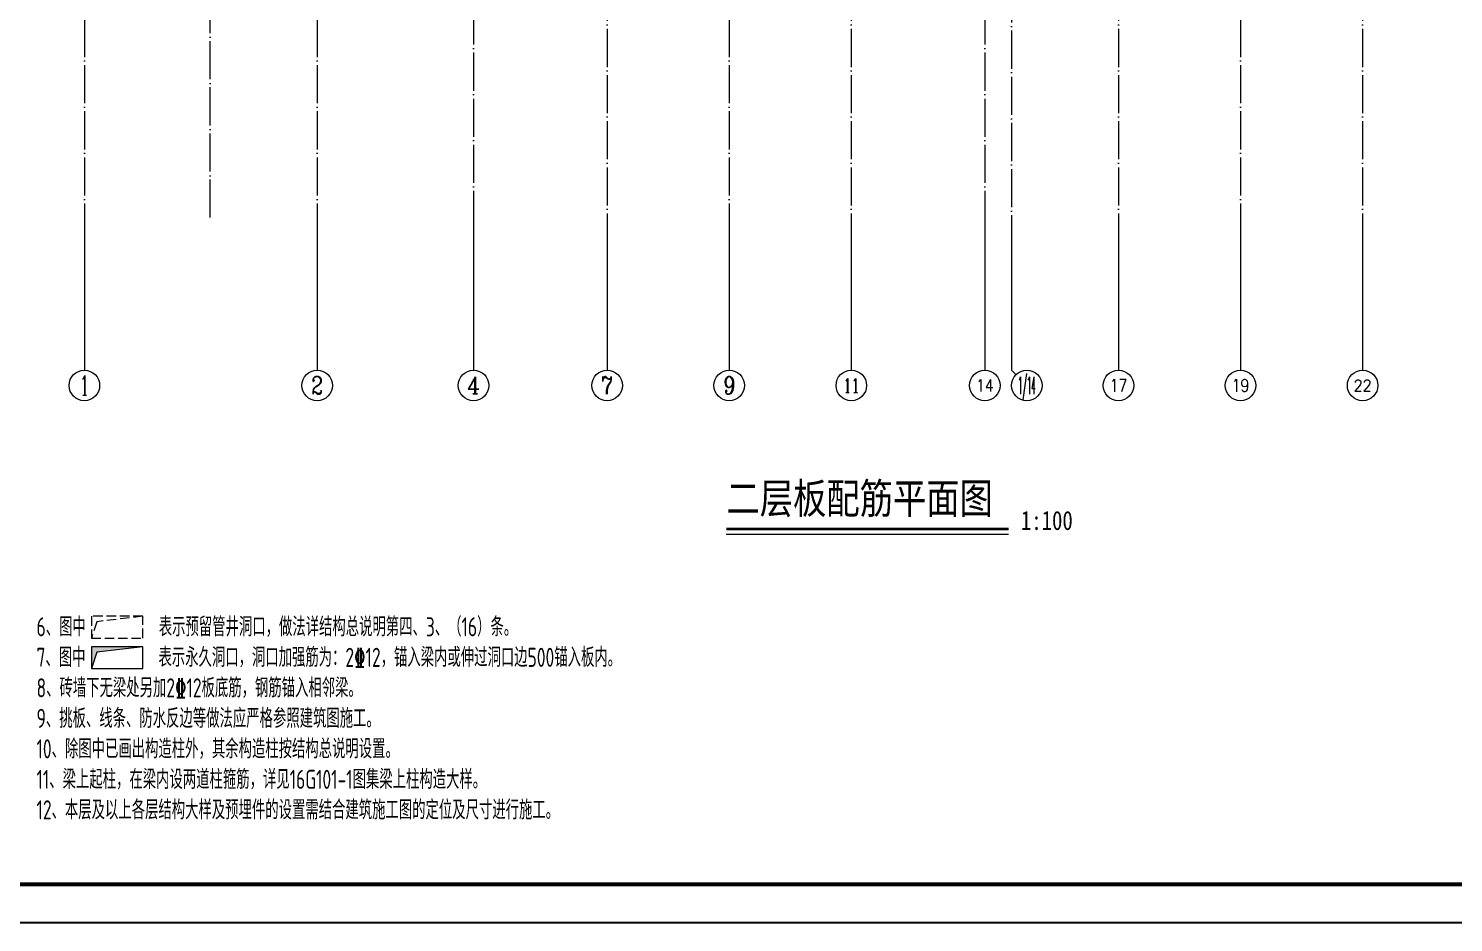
# Model space of a CAD drawing. Extents: x 5874492 to 7194610, y -939842 to -279257.
# Drawn here: x 6602630 to 6639977, y -624359 to -600916 of the extents above; entities that cross this region are included whole.
import ezdxf
from ezdxf.enums import TextEntityAlignment as Align

# ---------------------------------------------------------------- set-up
doc = ezdxf.new("R2010")
doc.units = 0
doc.header["$LTSCALE"] = 1000
doc.linetypes.add('DASH', pattern=[0.35, 0.25, -0.1])
doc.linetypes.add('DOTE', pattern=[2.42, 2, -0.2, 0.02, -0.2])
for name, color, linetype, lineweight in [('A-标注-轴号', 3, 'Continuous', 15), ('A-标注-轴号文字', 7, 'Continuous', 15), ('A-轴线-塔楼', 1, 'DOTE', 9), ('A-轴线-隔墙', 41, 'DOTE', 9), ('S-轴网-轴号', 3, 'Continuous', 20), ('S-通用-TEXT', 7, 'Continuous', 20)]:
    doc.layers.add(name, color=color, linetype=linetype, lineweight=lineweight)
doc.layers.add('Y-云图图框', color=7, linetype='Continuous')
doc.styles.add('_TCH_AXIS', font='COMPLEX.shx', dxfattribs={"bigfont": 'hztxt.shx'})
doc.styles.add('_YT_Name', font='', dxfattribs={"width": 0.8})
doc.styles.add('_YT_Sign_Text', font='ros.shx', dxfattribs={"width": 0.8, "bigfont": 'hztxt.shx'})
doc.styles.add('_YT_TK_Text', font='ros.shx', dxfattribs={"width": 0.8, "bigfont": 'hztxt.shx'})
doc.styles.add('COMPLEX', font='COMPLEX')
doc.styles.get("Standard").update_dxf_attribs({"font": 'gbenor.shx', "bigfont": 'gbcbig.shx'})
doc.styles.add('TSSD_Rein', font='tssdeng.shx', dxfattribs={"width": 0.7, "bigfont": 'hztxt.shx'})
doc.styles.add('黑体', font='', dxfattribs={"width": 0.8})
doc.styles.get('_YT_Name').set_extended_font_data('SimHei')
doc.styles.get('黑体').set_extended_font_data('SimHei')

# ---------------------------------------------------------------- blocks, each defined once
blk = doc.blocks.new('ECMCTK_A0_横_单行图名-横向图框会签栏-0')
at = {"color": 4}
blk.add_lwpolyline([(0, 0), (1189, 0), (1189, 841), (0, 841)], close=True, dxfattribs=at)
at = {"const_width": 1}
blk.add_lwpolyline([(25, 10), (1179, 10), (1179, 831), (25, 831)], close=True, dxfattribs=at)
at = {"color": 80, "flags": 3}
for tag, height, p in [('YTHQINS', 3, (34.31, 832.5)), ('ECMCKEY', 3, (414.25, 484.67)), ('YTTQINS', 5.62, (1196.03, 12.81)), ('YTFRAME', 3, (904.42, 4.05)), ('YTBARCODE_T1', 3, (971.21, 4.65))]:
    blk.add_attdef(tag, text='', height=height, dxfattribs=at).set_placement(p, align=Align.MIDDLE_CENTER)
at = {"color": 80, "style": '_YT_TK_Text', "width": 0.8, "flags": 3}
for tag, p in [('{姓名五}', (9.62, 809.48)), ('{姓名六}', (14.92, 809.38)), ('{姓名七}', (19.96, 809.48)), ('{姓名八}', (24.7, 809.33)), ('[专业五]', (9.63, 785.25)), ('[专业六]', (14.56, 785.25)), ('[专业七]', (19.49, 785.17)), ('[专业八]', (24.5, 785.09)), ('{姓名一}', (9.73, 733.71)), ('{姓名二}', (14.79, 733.6)), ('{姓名三}', (19.65, 733.65)), ('{姓名四}', (24.75, 733.5)), ('[专业一]', (9.58, 710.09)), ('[专业二]', (14.46, 709.92)), ('[专业三]', (19.63, 709.95)), ('[专业四]', (25, 709.79))]:
    blk.add_attdef(tag, text='', height=3, rotation=90, dxfattribs=at).set_placement(p, align=Align.BOTTOM_LEFT)
at = {"style": '_YT_TK_Text', "width": 0.8}
blk.add_attdef('设计联系电话', text='', height=4, rotation=90, dxfattribs=at).set_placement((16.86, 656.55), align=Align.MIDDLE)
for tag, height, style, width, p in [('设计单位', 6, '_YT_Name', 0.8, (971.75, 38.6)), ('证书编号', 4, '_YT_Sign_Text', 0.8, (1056.87, 43.81)), ('审查批准号', 4, '_YT_Sign_Text', 0.8, (1109.06, 43.81)), ('工程号', 4, '_YT_Sign_Text', 0.5, (1152.08, 44.12)), ('建设单位', 4, '_YT_Sign_Text', 0.8, (1082.96, 36.11)), ('阶段', 4, '_YT_Sign_Text', 0.8, (1152.08, 35.81)), ('项目号', 4, '_YT_Sign_Text', 0.5, (1170.08, 33.72)), ('项目名称', 4, '_YT_Sign_Text', 0.8, (1082.96, 28.11)), ('专业', 4, '_YT_Sign_Text', 0.8, (1152.08, 27.31)), ('图纸编号', 4, '_YT_Sign_Text', 0.5, (1151.93, 19.36)), ('图纸名称', 4.5, '_YT_Name', 0.8, (1083.39, 15.06)), ('出图比例', 4.2, '_YT_Sign_Text', 0.8, (1029.82, 11.78)), ('日期', 4, '_YT_Sign_Text', 0.5, (1151.88, 12.13)), ('版本号', 4, '_YT_Sign_Text', 0.8, (1170.08, 13))]:
    blk.add_attdef(tag, text='', height=height, dxfattribs=dict(style=style, width=width)).set_placement(p, align=Align.CENTER)
at = {"style": '_YT_Sign_Text', "width": 0.8, "flags": 3}
for tag, p, height in [('[审定人]', (938.95, 27.81), 4.1), ('{审定人}', (953.87, 26.45), 6.24), ('[校对人]', (990.23, 27.82), 4.1), ('{校对人}', (1006.35, 26.53), 6.24), ('[审核人]', (939.01, 19.76), 4.1), ('{审核人}', (954.98, 18.44), 6.24), ('[设计人]', (990.47, 20.21), 4.1), ('{设计人}', (1006.48, 18.54), 6.24), ('[项目负责人]', (938.78, 12.01), 4.1), ('{项目负责人}', (956.28, 10.72), 6.24), ('[专业负责人]', (990.74, 11.77), 4.1), ('{专业负责人}', (1006.58, 10.36), 6.24)]:
    blk.add_attdef(tag, p, '', height=height, dxfattribs=at)
at = {"color": 80, "flags": 3}
for tag, p in [('YTBZSIT', (25, 10)), ('EXT_TK_LEFT', (25, 10)), ('YTQRCODE', (899.04, 11.91))]:
    blk.add_attdef(tag, p, '', height=3, dxfattribs=at)
blk = doc.blocks.new('_AXISO')
blk.add_circle((0, 0), 0.5)
at = {"layer": 'S-轴网-轴号', "style": 'COMPLEX', "width": 1.041667}
blk.add_attdef('A', text='', height=0.56, dxfattribs=at).set_placement((-0.25, -0.28), (0.25, -0.28), align=Align.FIT)
blk = doc.blocks.new('ZHOUWANG2')
at = {"layer": 'A-标注-轴号'}
for p, q in [((167546, 108021), (167546, 104021)), ((173646, 108021), (173646, 104021)), ((177746, 108021), (177746, 104021)), ((181246, 108021), (181246, 104021)), ((184446, 108021), (184446, 104021)), ((187646, 108021), (187646, 104021)), ((191146, 108021), (191146, 104021)), ((191846, 108021), (191846, 104021)), ((194646, 108021), (194646, 104021)), ((197846, 108021), (197846, 104021)), ((201046, 108021), (201046, 104021)), ((191963, 103903), (191846, 104021))]:
    blk.add_line(p, q, dxfattribs=at)
at = {"layer": 'A-轴线-塔楼', "linetype": 'DOTE', "ltscale": 0.5}
for p, q in [((167546, 135010), (167546, 108021)), ((173646, 135010), (173646, 108021)), ((184446, 135010), (184446, 108021)), ((197846, 135010), (197846, 108021)), ((177746, 126870), (177746, 108021)), ((191146, 126870), (191146, 108021)), ((181246, 125070), (181246, 108021)), ((187646, 125070), (187646, 108021)), ((194646, 125070), (194646, 108021)), ((201046, 125070), (201046, 107175)), ((191846, 115345), (191846, 108021))]:
    blk.add_line(p, q, dxfattribs=at)
at = {"layer": 'A-轴线-隔墙', "ltscale": 0.5}
blk.add_line((170846, 108021), (170846, 121470), dxfattribs=at)
at = {"layer": 'A-标注-轴号'}
ref = blk.add_blockref('_AXISO', (167546, 103621), dxfattribs=dict(at, xscale=800, yscale=800, zscale=800))
ref.add_attrib('A', '1', dxfattribs={"layer": 'A-标注-轴号文字', "ltscale": 0.2, "height": 515, "style": '_TCH_AXIS'}).set_placement((167436, 103363), (167656, 103363), align=Align.FIT)
ref = blk.add_blockref('_AXISO', (173646, 103621), dxfattribs=dict(at, xscale=800, yscale=800, zscale=800))
ref.add_attrib('A', '2', dxfattribs={"layer": 'A-标注-轴号文字', "ltscale": 0.2, "height": 466, "style": '_TCH_AXIS'}).set_placement((173491, 103388), (173801, 103388), align=Align.FIT)
ref = blk.add_blockref('_AXISO', (177746, 103621), dxfattribs=dict(at, xscale=800, yscale=800, zscale=800))
ref.add_attrib('A', '4', dxfattribs={"layer": 'A-标注-轴号文字', "ltscale": 0.2, "height": 445, "style": '_TCH_AXIS'}).set_placement((177576, 103398), (177916, 103398), align=Align.FIT)
ref = blk.add_blockref('_AXISO', (181246, 103621), dxfattribs=dict(at, xscale=800, yscale=800, zscale=800))
ref.add_attrib('A', '7', dxfattribs={"layer": 'A-标注-轴号文字', "ltscale": 0.2, "height": 466, "style": '_TCH_AXIS'}).set_placement((181091, 103388), (181401, 103388), align=Align.FIT)
ref = blk.add_blockref('_AXISO', (184446, 103621), dxfattribs=dict(at, xscale=800, yscale=800, zscale=800))
ref.add_attrib('A', '9', dxfattribs={"layer": 'A-标注-轴号文字', "ltscale": 0.2, "height": 466, "style": '_TCH_AXIS'}).set_placement((184291, 103388), (184601, 103388), align=Align.FIT)
ref = blk.add_blockref('_AXISO', (187646, 103621), dxfattribs=dict(at, xscale=800, yscale=800, zscale=800))
ref.add_attrib('A', '11', dxfattribs={"layer": 'A-标注-轴号文字', "ltscale": 0.2, "height": 368.8, "style": '_TCH_AXIS'}).set_placement((187435, 103436), (187857, 103436), align=Align.FIT)
ref = blk.add_blockref('_AXISO', (191146, 103621), dxfattribs=dict(at, xscale=800, yscale=800, zscale=800))
ref.add_attrib('A', '14', dxfattribs={"layer": 'A-标注-轴号文字', "ltscale": 0.2, "height": 314.1, "style": '_TCH_AXIS'}).set_placement((190914, 103464), (191378, 103464), align=Align.FIT)
ref = blk.add_blockref('_AXISO', (192246, 103621), dxfattribs=dict(at, xscale=800, yscale=800, zscale=800))
ref.add_attrib('A', '1/14', dxfattribs={"layer": 'A-标注-轴号文字', "ltscale": 0.2, "height": 452.5, "style": '_TCH_AXIS', "width": 0.308824}).set_placement((192020, 103394), (192472, 103394), align=Align.FIT)
ref = blk.add_blockref('_AXISO', (194646, 103621), dxfattribs=dict(at, xscale=800, yscale=800, zscale=800))
ref.add_attrib('A', '17', dxfattribs={"layer": 'A-标注-轴号文字', "ltscale": 0.2, "height": 328.4, "style": '_TCH_AXIS'}).set_placement((194419, 103456), (194873, 103456), align=Align.FIT)
ref = blk.add_blockref('_AXISO', (197846, 103621), dxfattribs=dict(at, xscale=800, yscale=800, zscale=800))
ref.add_attrib('A', '19', dxfattribs={"layer": 'A-标注-轴号文字', "ltscale": 0.2, "height": 328.4, "style": '_TCH_AXIS'}).set_placement((197619, 103456), (198073, 103456), align=Align.FIT)
ref = blk.add_blockref('_AXISO', (201046, 103621), dxfattribs=dict(at, xscale=800, yscale=800, zscale=800))
ref.add_attrib('A', '22', dxfattribs={"layer": 'A-标注-轴号文字', "ltscale": 0.2, "height": 294.3, "style": '_TCH_AXIS'}).set_placement((200808, 103473), (201284, 103473), align=Align.FIT)

msp = doc.modelspace()

# ---------------------------------------------------------------- hatches: boundary and pattern name
at = {"layer": 'S-通用-TEXT'}
msp.add_hatch(color=251, dxfattribs=at).paths.add_polyline_path([(6604276.9, -617701.2), (6604276.9, -617129.7), (6605626.9, -617129.7), (6604423.2, -617271.4)])

# ---------------------------------------------------------------- linework, layer by layer
msp.add_line((6620918.4, -614176.5), (6628315.1, -614176.5), dxfattribs=at)
at = {"layer": 'S-通用-TEXT', "const_width": 70}
msp.add_lwpolyline([(6620918.4, -614036.5), (6628315.1, -614036.5)], dxfattribs=at)
at = {"layer": 'S-通用-TEXT', "linetype": 'DASH'}
msp.add_lwpolyline([(6605626.9, -616329.7), (6604423.2, -616471.4), (6604276.9, -616901.2)], dxfattribs=at)
msp.add_lwpolyline([(6604276.9, -616901.2), (6605626.9, -616901.2), (6605626.9, -616329.7), (6604276.9, -616329.7)], close=True, dxfattribs=at)
at = {"layer": 'S-通用-TEXT'}
msp.add_lwpolyline([(6605626.9, -617129.7), (6604423.2, -617271.4), (6604276.9, -617701.2)], dxfattribs=at)
msp.add_lwpolyline([(6604276.9, -617701.2), (6605626.9, -617701.2), (6605626.9, -617129.7), (6604276.9, -617129.7)], close=True, dxfattribs=at)

# ---------------------------------------------------------------- block references
msp.add_blockref('ZHOUWANG2', (6436548.7, -713896.5))
at = {"layer": 'Y-云图图框', "xscale": 100, "yscale": 100, "zscale": 100}
msp.add_blockref('ECMCTK_A0_横_单行图名-横向图框会签栏-0', (6572030.5, -624359), dxfattribs=at)

# ---------------------------------------------------------------- texts
at = {"layer": 'S-通用-TEXT', "style": '黑体', "width": 0.8}
for s, height, p in [('二层板配筋平面图', 800, (6620921.8, -613636.9)), ('1:100', 500, (6628638.9, -614066.2))]:
    msp.add_text(s, height=height, dxfattribs=at).set_placement(p)
at = {"layer": 'S-通用-TEXT', "color": 0, "style": 'TSSD_Rein', "width": 0.7}
for s, p in [('6、图中         表示预留管井洞口，做法详结构总说明第四、3、（16）条。', (6602840, -616855.1)), ('7、图中         表示永久洞口，洞口加强筋为：2\x8412，锚入梁内或伸过洞口边500锚入板内。', (6602840, -617655.1)), ('8、砖墙下无梁处另加2\x8412板底筋，钢筋锚入相邻梁。', (6602840, -618455.1)), ('9、挑板、线条、防水反边等做法应严格参照建筑图施工。', (6602840, -619255.1)), ('10、除图中已画出构造柱外，其余构造柱按结构总说明设置。', (6602840, -620055.1)), ('11、梁上起柱，在梁内设两道柱箍筋，详见16G101-1图集梁上柱构造大样。', (6602840, -620855.1)), ('12、本层及以上各层结构大样及预埋件的设置需结合建筑施工图的定位及尺寸进行施工。', (6602840, -621655.1))]:
    msp.add_text(s, height=500, dxfattribs=at).set_placement(p)

doc.saveas('drawing.dxf')
